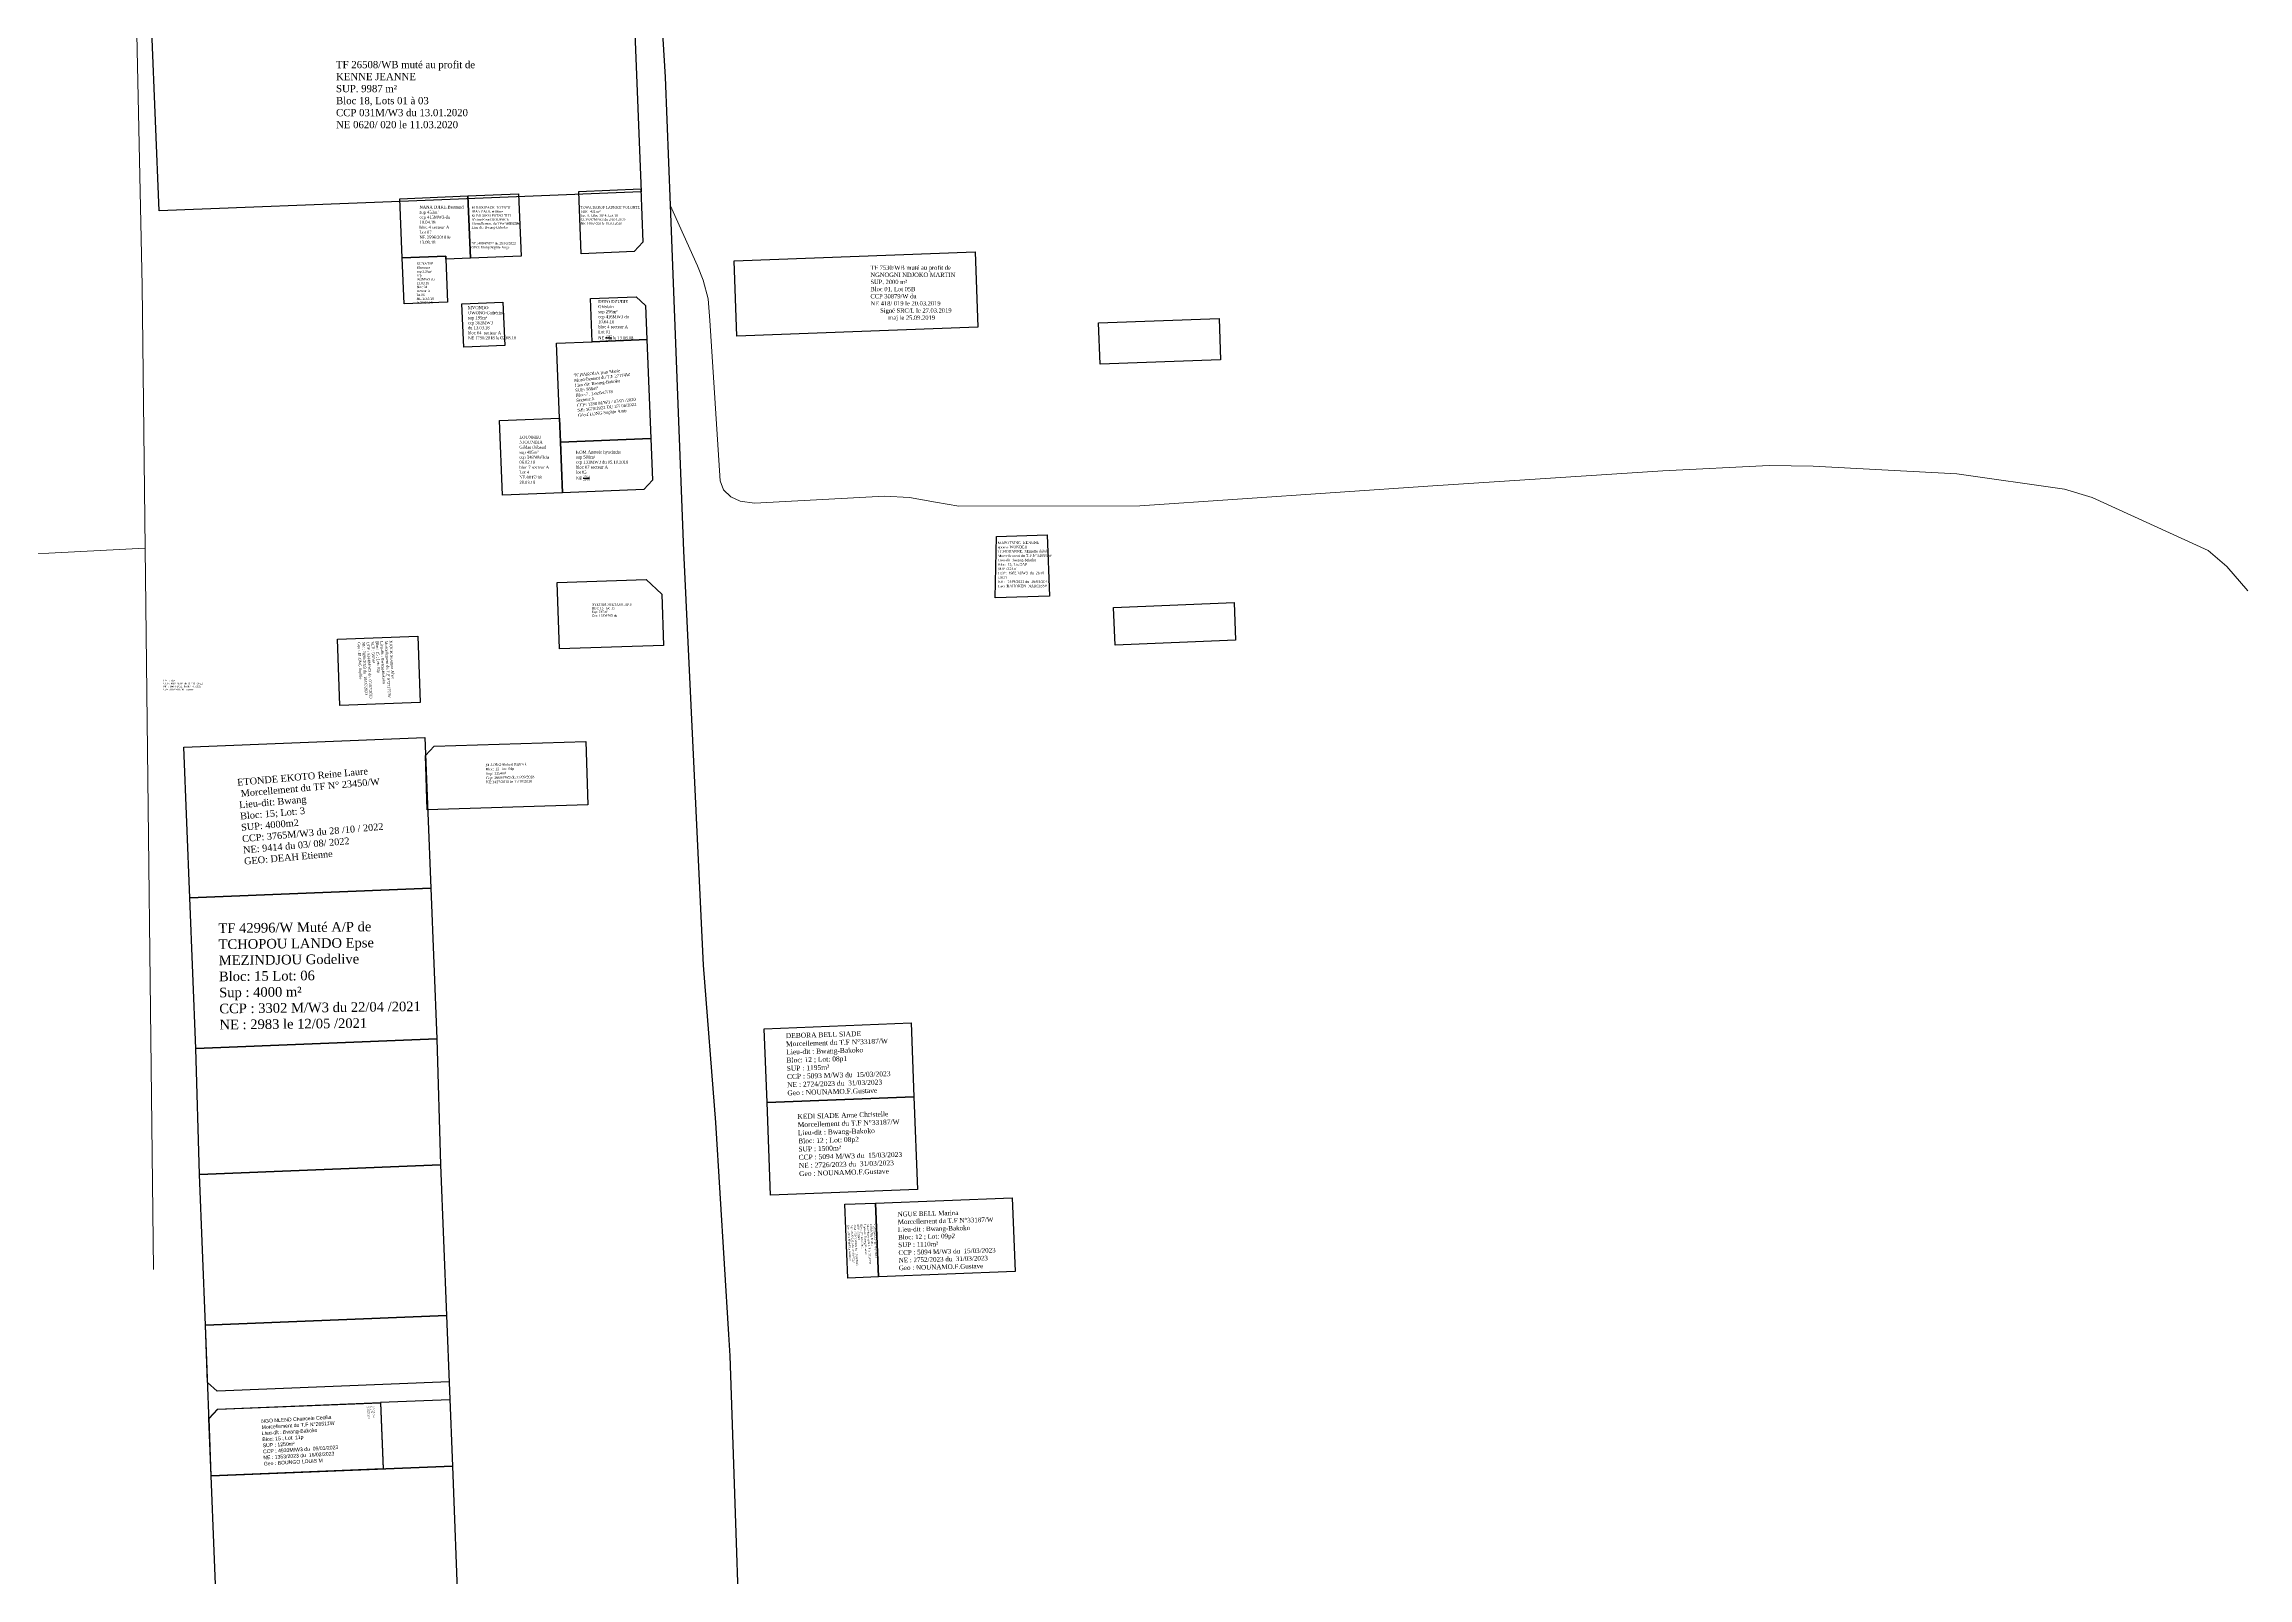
# Model space of a CAD drawing. Header units: millimetres. Extents: x 587399 to 927168, y 438565 to 1444955.
# Drawn here: x 592459 to 593189, y 441109 to 441618 of the extents above; entities that cross this region are included whole.
import ezdxf

# ---------------------------------------------------------------- set-up
doc = ezdxf.new("R2010")
doc.units = ezdxf.units.MM
doc.header["$LTSCALE"] = 2
for name, color, linetype in [('end maj 26 02 2021', 7, 'Continuous'), ('MAJ AVRIL 2021', 7, 'Continuous'), ('MAJ JAN 2022', 1, 'Continuous')]:
    doc.layers.add(name, color=color, linetype=linetype)
doc.layers.add('MAJ APRES LE 13.01.2023', color=222, linetype='Continuous', lineweight=30)
doc.layers.add('Roads_others', color=24, linetype='Continuous', lineweight=9)
doc.styles.get("Standard").update_dxf_attribs({"font": 'arial.ttf'})
doc.styles.add('Times 1.0', font='times.ttf', dxfattribs={"width": 0.99, "height": 1})

msp = doc.modelspace()

# ---------------------------------------------------------------- linework, layer by layer
msp.add_line((592514.02, 441142.77), (592512.072, 441192.732))
at = {"color": 5, "flags": 128}
for points in [[(592615.927, 441567.86), (592616.765, 441547.205), (592599.929, 441546.521), (592599.091, 441567.176)], [(592658.465, 441519.535), (592659.803, 441486.729), (592629.827, 441485.515), (592629.503, 441493.514), (592628.499, 441518.319), (592640.311, 441518.797)]]:
    msp.add_lwpolyline(points, close=True, dxfattribs=at)
at = {"flags": 128}
for points in [[(592615.927, 441567.86), (592616.765, 441547.205), (592599.929, 441546.521), (592599.091, 441567.176)], [(592848.185, 441526.562), (592848.69, 441512.822), (592808.717, 441511.35), (592808.211, 441525.09)], [(592584.86, 441387.56), (592586.82, 441337.6), (592506.88, 441334.46), (592504.92, 441384.42)]]:
    msp.add_lwpolyline(points, close=True, dxfattribs=at)
at = {"layer": 'end maj 26 02 2021', "color": 3, "lineweight": -3, "flags": 128}
for points in [[(592649.19, 441628.84), (592654.38, 441623.9), (592656.56, 441568.54), (592576.62, 441565.39), (592496.68, 441562.25), (592494.34, 441621.94), (592499.14, 441627)], [(592649.19, 441628.84), (592654.38, 441623.9), (592656.56, 441568.54), (592576.62, 441565.39), (592496.68, 441562.25), (592494.34, 441621.94), (592499.14, 441627)], [(592649.19, 441628.84), (592654.38, 441623.9), (592656.56, 441568.54), (592576.62, 441565.39), (592496.68, 441562.25), (592494.34, 441621.94), (592499.14, 441627)], [(592649.19, 441628.84), (592654.38, 441623.9), (592656.56, 441568.54), (592576.62, 441565.39), (592496.68, 441562.25), (592494.34, 441621.94), (592499.14, 441627)], [(592767.319, 441548.601), (592768.242, 441523.618), (592688.297, 441520.664), (592687.374, 441545.647)], [(592767.319, 441548.601), (592768.242, 441523.618), (592688.297, 441520.664), (592687.374, 441545.647)], [(592767.319, 441548.601), (592768.242, 441523.618), (592688.297, 441520.664), (592687.374, 441545.647)], [(592767.319, 441548.601), (592768.242, 441523.618), (592688.297, 441520.664), (592687.374, 441545.647)]]:
    msp.add_lwpolyline(points, close=True, dxfattribs=at)
at = {"layer": 'end maj 26 02 2021', "color": 150, "flags": 128}
for points in [[(592599.091, 441567.177), (592599.922, 441546.521), (592591.799, 441546.191), (592591.757, 441547.205), (592577.304, 441546.619), (592576.507, 441566.26)], [(592599.091, 441567.177), (592599.922, 441546.521), (592591.799, 441546.191), (592591.757, 441547.205), (592577.304, 441546.619), (592576.507, 441566.26)], [(592599.091, 441567.177), (592599.922, 441546.521), (592591.799, 441546.191), (592591.757, 441547.205), (592577.304, 441546.619), (592576.507, 441566.26)], [(592599.091, 441567.177), (592599.922, 441546.521), (592591.799, 441546.191), (592591.757, 441547.205), (592577.304, 441546.619), (592576.507, 441566.26)], [(592591.757, 441547.205), (592591.799, 441546.191), (592592.369, 441532.003), (592577.921, 441531.421), (592577.304, 441546.619)], [(592591.757, 441547.205), (592591.799, 441546.191), (592592.369, 441532.003), (592577.921, 441531.421), (592577.304, 441546.619)], [(592591.757, 441547.205), (592591.799, 441546.191), (592592.369, 441532.003), (592577.921, 441531.421), (592577.304, 441546.619)], [(592591.757, 441547.205), (592591.799, 441546.191), (592592.369, 441532.003), (592577.921, 441531.421), (592577.304, 441546.619)], [(592654.892, 441533.74), (592658.012, 441530.864), (592658.472, 441519.535), (592640.311, 441518.797), (592639.734, 441533.125)], [(592654.892, 441533.74), (592658.012, 441530.864), (592658.472, 441519.535), (592640.311, 441518.797), (592639.734, 441533.125)], [(592654.892, 441533.74), (592658.012, 441530.864), (592658.472, 441519.535), (592640.311, 441518.797), (592639.734, 441533.125)], [(592654.892, 441533.74), (592658.012, 441530.864), (592658.472, 441519.535), (592640.311, 441518.797), (592639.734, 441533.125)], [(592610.733, 441531.948), (592611.315, 441517.621), (592597.726, 441517.07), (592597.145, 441531.396)], [(592610.733, 441531.948), (592611.315, 441517.621), (592597.726, 441517.07), (592597.145, 441531.396)], [(592610.733, 441531.948), (592611.315, 441517.621), (592597.726, 441517.07), (592597.145, 441531.396)], [(592610.733, 441531.948), (592611.315, 441517.621), (592597.726, 441517.07), (592597.145, 441531.396)], [(592629.503, 441493.514), (592629.827, 441485.515), (592630.507, 441468.712), (592610.582, 441467.905), (592609.578, 441492.707)], [(592629.503, 441493.514), (592629.827, 441485.515), (592630.507, 441468.712), (592610.582, 441467.905), (592609.578, 441492.707)], [(592629.503, 441493.514), (592629.827, 441485.515), (592630.507, 441468.712), (592610.582, 441467.905), (592609.578, 441492.707)], [(592629.503, 441493.514), (592629.827, 441485.515), (592630.507, 441468.712), (592610.582, 441467.905), (592609.578, 441492.707)], [(592659.803, 441486.729), (592660.363, 441472.931), (592657.48, 441469.804), (592630.507, 441468.712), (592629.827, 441485.518)], [(592659.803, 441486.729), (592660.363, 441472.931), (592657.48, 441469.804), (592630.507, 441468.712), (592629.827, 441485.518)], [(592659.803, 441486.729), (592660.363, 441472.931), (592657.48, 441469.804), (592630.507, 441468.712), (592629.827, 441485.518)], [(592659.803, 441486.729), (592660.363, 441472.931), (592657.48, 441469.804), (592630.507, 441468.712), (592629.827, 441485.518)]]:
    msp.add_lwpolyline(points, close=True, dxfattribs=at)
at = {"layer": 'end maj 26 02 2021', "color": 150, "lineweight": -3, "flags": 128}
msp.add_lwpolyline([(592656.443, 441569.504), (592657.16, 441551.847), (592654.285, 441548.728), (592636.694, 441548.014), (592635.856, 441568.668)], close=True, dxfattribs=at)
msp.add_lwpolyline([(592656.443, 441569.504), (592657.16, 441551.847), (592654.285, 441548.728), (592636.694, 441548.014), (592635.856, 441568.668)], close=True, dxfattribs=at)
msp.add_lwpolyline([(592656.443, 441569.504), (592657.16, 441551.847), (592654.285, 441548.728), (592636.694, 441548.014), (592635.856, 441568.668)], close=True, dxfattribs=at)
msp.add_lwpolyline([(592656.443, 441569.504), (592657.16, 441551.847), (592654.285, 441548.728), (592636.694, 441548.014), (592635.856, 441568.668)], close=True, dxfattribs=at)
at = {"layer": 'end maj 26 02 2021', "color": 150}
for points in [[(592658.24, 441439.95), (592663.4, 441435.11), (592663.95, 441418.12), (592629.45, 441416.99), (592628.73, 441438.99)], [(592658.24, 441439.95), (592663.4, 441435.11), (592663.95, 441418.12), (592629.45, 441416.99), (592628.73, 441438.99)], [(592658.24, 441439.95), (592663.4, 441435.11), (592663.95, 441418.12), (592629.45, 441416.99), (592628.73, 441438.99)], [(592658.24, 441439.95), (592663.4, 441435.11), (592663.95, 441418.12), (592629.45, 441416.99), (592628.73, 441438.99)], [(592853.18, 441432.4), (592853.69, 441419.91), (592813.73, 441418.27), (592813.21, 441430.76)], [(592853.18, 441432.4), (592853.69, 441419.91), (592813.73, 441418.27), (592813.21, 441430.76)], [(592638.21, 441386.28), (592638.88, 441365.29), (592585.65, 441363.59), (592585.07, 441381.58), (592587.97, 441384.68)], [(592638.21, 441386.28), (592638.88, 441365.29), (592585.65, 441363.59), (592585.07, 441381.58), (592587.97, 441384.68)], [(592638.21, 441386.28), (592638.88, 441365.29), (592585.65, 441363.59), (592585.07, 441381.58), (592587.97, 441384.68)], [(592638.21, 441386.28), (592638.88, 441365.29), (592585.65, 441363.59), (592585.07, 441381.58), (592587.97, 441384.68)]]:
    msp.add_lwpolyline(points, close=True, dxfattribs=at)
at = {"layer": 'MAJ APRES LE 13.01.2023', "flags": 128}
msp.add_lwpolyline([(592657.747, 441726.878), (592662.283, 441643.242), (592662.961, 441632.023), (592664.508, 441606.576), (592666.161, 441564.128), (592670.618, 441449.517), (592677.163, 441312.124), (592681.235, 441259.917), (592685.469, 441189.569), (592685.965, 441182.506), (592690.703, 441042.115), (592702.962, 440678.715), (592705.956, 440671.61), (592711.91, 440668.067)], dxfattribs=at)
for points in [[(592791.23, 441454.82), (592791.98, 441434.49), (592773.95, 441433.92), (592774.4, 441454.24)], [(592582.52, 441421.18), (592583.32, 441399.2), (592556.66, 441398.23), (592555.86, 441420.22)], [(592746.073, 441292.941), (592747.031, 441268.467), (592698.288, 441266.552), (592697.33, 441291.026)], [(592747.031, 441268.467), (592748.234, 441237.74), (592699.491, 441235.825), (592698.288, 441266.552)], [(592779.586, 441234.969), (592780.545, 441210.487), (592735.273, 441208.709), (592734.314, 441233.19)], [(592734.314, 441233.19), (592735.273, 441208.709), (592725.077, 441208.308), (592724.118, 441232.79)]]:
    msp.add_lwpolyline(points, close=True, dxfattribs=at)
at = {"layer": 'MAJ APRES LE 13.01.2023', "lineweight": 30, "flags": 128}
for points in [[(592570.08, 441167.09), (592570.98, 441145.11), (592514.02, 441142.77), (592513.24, 441161.74), (592516.12, 441164.87)], [(592570.12, 441166.99), (592570.99, 441145.01), (592514.02, 441142.77), (592513.28, 441161.75), (592516.15, 441164.87)]]:
    msp.add_lwpolyline(points, close=True, dxfattribs=at)
at = {"layer": 'MAJ AVRIL 2021', "color": 3, "flags": 128}
msp.add_lwpolyline([(592586.82, 441337.6), (592588.79, 441287.64), (592508.84, 441284.5), (592506.88, 441334.46)], close=True, dxfattribs=at)
msp.add_lwpolyline([(592586.82, 441337.6), (592588.79, 441287.64), (592508.84, 441284.5), (592506.88, 441334.46)], close=True, dxfattribs=at)
at = {"layer": 'MAJ JAN 2022', "lineweight": -3}
for p, q in [((592593.093, 441167.983), (592570.112, 441167.081)), ((592514.02, 441142.77), (592593.958, 441145.913))]:
    msp.add_line(p, q, dxfattribs=at)
at = {"layer": 'MAJ JAN 2022', "lineweight": -3, "flags": 128}
for points in [[(592588.79, 441287.64), (592590.016, 441245.855), (592510.078, 441242.712), (592508.84, 441284.5)], [(592590.042, 441245.856), (592592, 441195.885), (592512.062, 441192.742), (592510.114, 441242.704)], [(592593.948, 441145.923), (592595.906, 441095.951), (592515.968, 441092.808), (592514.02, 441142.77)]]:
    msp.add_lwpolyline(points, close=True, dxfattribs=at)
msp.add_lwpolyline([(592592.862, 441173.887), (592515.927, 441170.867), (592512.812, 441173.747), (592512.072, 441192.732), (592592, 441195.885), (592593.958, 441145.913), (592514.02, 441142.77), (592513.28, 441161.742)], dxfattribs=at)
at = {"layer": 'Roads_others'}
for points in [[(592484.236, 441716.421), (592489.096, 441631.238), (592491.123, 441537.33), (592492.099, 441450.364), (592494.873, 441211.22)], [(592666.161, 441564.128), (592675.284, 441544.017), (592677.077, 441539.221), (592678.804, 441533.077), (592679.322, 441525.836), (592682.728, 441472.744), (592683.853, 441469.716), (592686.309, 441467.419), (592689.441, 441465.952), (592694.126, 441465.283), (592737.233, 441467.626), (592745.57, 441467.192), (592754.132, 441465.642), (592761.949, 441464.323), (592821.876, 441464.451), (592919.088, 441471.061), (592995.32, 441476.024), (593030.6, 441477.829), (593045.188, 441477.546), (593092.839, 441475.085), (593128.582, 441469.948), (593137.666, 441467.138), (593176.163, 441449.578), (593182.352, 441444.267), (593189.354, 441436.215)], [(592002.872, 441287.189), (592150.191, 441366.754), (592242.756, 441413.288), (592277.878, 441428.115), (592312.559, 441440.719), (592355.576, 441443.272), (592492.099, 441450.364)]]:
    msp.add_lwpolyline(points, dxfattribs=at)

# ---------------------------------------------------------------- texts
at = {"attachment_point": 1}
for s, insert, char_height, width, rotation in [('\\A1;{\\fTimes New Roman|b0|i0|c0|p18;M DJOUFACK  FOTSEU JEAN PAUL et Mme KOMGUEM FOTSO TITI Alvine Epse DJOUFACK \\P\\C1;Morcellement du TF n°26512/W\\P\\C256;Lieu dit: Bwang-Bakoko\\PBloc ;4,Lot;8\\PSUP:348m2\\PCCP:415M/W3 du 10/04/2018\\PNE :4894/2022 du 25/03/2022\\PGEO: Elong Sophie Ange}', (592600.325, 441563.728), 0.789376, 15.83847, 359.921209), ('\\A1;{\\fTimes New Roman|b0|i0|c0|p18;M DJOUFACK  FOTSEU JEAN PAUL et Mme KOMGUEM FOTSO TITI Alvine Epse DJOUFACK \\P\\C1;Morcellement du TF n°:26512/W\\P\\C256;Lieu dit: Bwang-Bakoko\\PBloc ;4,Lot;8\\PSUP:348m2\\PCCP:415M/W3 du 10/04/2018\\PNE :4894/2022 du 25/03/2022\\PGEO: Elong Sophie Ange}', (592600.325, 441563.728), 0.789376, 15.83847, 359.921209), ('\\A1;{\\fTimes New Roman|b0|i0|c0|p18;\\H1.25x;TCHAKOUA jean Marie\\P\\C1;Morcellement du T.F 27174W\\P\\C256;Lieu dit: Bwang-Bakoko\\PSUP: 986m\\fISOCPEUR|b0|i0|c0|p34;²\\fTimes New Roman|b0|i0|c0|p18;\\PBloc:7 . Lot:6et7/18\\PSecteur:A\\PCCP: 1288 M/W3 / 07/01 /2020\\PNE: 5670/2022 DU 27/ 06/2022\\P\\C1;Géo:ELONG Sophie Ang\\H0.8x;e}', (592634.131, 441508.166), 0.8, 30, 5.978728), ('\\pt11,12.5,13;{\\fTimes New Roman|b0|i0|c0|p18;ETONDE EKOTO Reine Laure\\P \\C1;Morcellement du TF N° 23450/W\\P\\ptz;\\C7;Lieu-dit: Bwang\\P\\C256;Bloc: 15; Lot: 3\\PSUP: 4000m2\\PCCP: 3765M/W3 du 28 /10 / 2022\\PNE: 9414 du 03/ 08/ 2022\\PGEO: DEAH Etienne}', (592522.505, 441373.836), 2.25, 82.84634, 4.996067)]:
    msp.add_mtext(s, dxfattribs=dict(at, insert=insert, char_height=char_height, width=width, rotation=rotation))
note = msp.add_mtext_dynamic_manual_height_columns('{\\fTimes New Roman|b0|i0|c186|p18;FOSSO DIFFO Evariste  \\P\\C1;Morcellement du TF 26526/W\\C256;  \\PLIEU DIT : Bwang bakoko \\PSUP : 600 m²\\PBLOC : 8           \\P}', width=62.0824, gutter_width=12.5, heights=[4.948, 0], dxfattribs=dict(insert=(592423.584, 441406.804), char_height=0.59444, attachment_point=1))
for column, words in zip(note.columns.linked_columns, ['{\\fTimes New Roman|b0|i0|c186|p18;LOT : 02p               \\PCCP : 4687 M/W  du 30 / 10 / 2022 \\PNE :  9908 /2022  du 06/ 10 /2022\\P\\C1;Géo : DJOMEGNI Laurent }']):
    column.text = words
at = {"layer": 'end maj 26 02 2021', "color": 150, "lineweight": -3, "insert": (592555.383, 441611.939), "char_height": 2.38769, "width": 340.3783, "attachment_point": 1}
msp.add_mtext('{\\fTimes New Roman|b0|i0|c0|p18;\\W0.99;\\C1;TF 26508/WB muté au profit de\\P\\C256;KENNE JEANNE\\PSUP. 9987 m²\\PBloc 18, Lots 01 à 03\\PCCP 031M/W3 du 13.01.2020\\PNE 0620/ 020 le 11.03.2020}', dxfattribs=at)
msp.add_mtext('{\\fTimes New Roman|b0|i0|c0|p18;\\W0.99;\\C1;TF 26508/WB muté au profit de\\P\\C256;KENNE JEANNE\\PSUP. 9987 m²\\PBloc 18, Lots 01 à 03\\PCCP 031M/W3 du 13.01.2020\\PNE 0620/ 020 le 11.03.2020}', dxfattribs=at)
msp.add_mtext('{\\fTimes New Roman|b0|i0|c0|p18;\\W0.99;\\C1;TF 26508/WB muté au profit de\\P\\C256;KENNE JEANNE\\PSUP. 9987 m²\\PBloc 18, Lots 01 à 03\\PCCP 031M/W3 du 13.01.2020\\PNE 0620/ 020 le 11.03.2020}', dxfattribs=at)
msp.add_mtext('{\\fTimes New Roman|b0|i0|c0|p18;\\W0.99;\\C1;TF 26508/WB muté au profit de\\P\\C256;KENNE JEANNE\\PSUP. 9987 m²\\PBloc 18, Lots 01 à 03\\PCCP 031M/W3 du 13.01.2020\\PNE 0620/ 020 le 11.03.2020}', dxfattribs=at)
at = {"layer": 'end maj 26 02 2021', "color": 150, "linetype": 'ByBlock', "lineweight": -3, "ltscale": 0.0014, "attachment_point": 1, "style": 'Times 1.0'}
for s, insert, char_height, width in [('\\A1;NANA DJIKE Bertrand{\\fTimes New Roman|b0|i0|c186|p18;\\Psup }453{\\fTimes New Roman|b0|i0|c186|p18;m²\\Pccp 41}5{\\fTimes New Roman|b0|i0|c186|p18;MW3 du 10.04.18\\Pbloc 4 secteur A\\PLot 0}7{\\fTimes New Roman|b0|i0|c186|p18;\\PNE }2596/2018{\\fTimes New Roman|b0|i0|c186|p18; le 13.08.18}', (592583.058, 441563.993), 1, 13.89085), ('\\A1;NANA DJIKE Bertrand{\\fTimes New Roman|b0|i0|c186|p18;\\Psup }453{\\fTimes New Roman|b0|i0|c186|p18;m²\\Pccp 41}5{\\fTimes New Roman|b0|i0|c186|p18;MW3 du 10.04.18\\Pbloc 4 secteur A\\PLot 0}7{\\fTimes New Roman|b0|i0|c186|p18;\\PNE }2596/2018{\\fTimes New Roman|b0|i0|c186|p18; le 13.08.18}', (592583.058, 441563.993), 1, 13.89085), ('\\A1;NANA DJIKE Bertrand{\\fTimes New Roman|b0|i0|c186|p18;\\Psup }453{\\fTimes New Roman|b0|i0|c186|p18;m²\\Pccp 41}5{\\fTimes New Roman|b0|i0|c186|p18;MW3 du 10.04.18\\Pbloc 4 secteur A\\PLot 0}7{\\fTimes New Roman|b0|i0|c186|p18;\\PNE }2596/2018{\\fTimes New Roman|b0|i0|c186|p18; le 13.08.18}', (592583.058, 441563.993), 1, 13.89085), ('\\A1;NANA DJIKE Bertrand{\\fTimes New Roman|b0|i0|c186|p18;\\Psup }453{\\fTimes New Roman|b0|i0|c186|p18;m²\\Pccp 41}5{\\fTimes New Roman|b0|i0|c186|p18;MW3 du 10.04.18\\Pbloc 4 secteur A\\PLot 0}7{\\fTimes New Roman|b0|i0|c186|p18;\\PNE }2596/2018{\\fTimes New Roman|b0|i0|c186|p18; le 13.08.18}', (592583.058, 441563.993), 1, 13.89085), ('{\\C256;TOWA BAKOP LAURICE VOLONTE\\PSUP.  421 m²\\PSec A, Bloc 18/ 4, Lot 10\\PCCP 697M/W3 du 24.04.2019\\PNE 1406/ 020 le 19.03.2020}', (592636.498, 441563.798), 0.8, 57.76457), ('{\\C256;TOWA BAKOP LAURICE VOLONTE\\PSUP.  421 m²\\PSec A, Bloc 18/ 4, Lot 10\\PCCP 697M/W3 du 24.04.2019\\PNE 1406/ 020 le 19.03.2020}', (592636.498, 441563.798), 0.8, 57.76457), ('{\\C256;TOWA BAKOP LAURICE VOLONTE\\PSUP.  421 m²\\PSec A, Bloc 18/ 4, Lot 10\\PCCP 697M/W3 du 24.04.2019\\PNE 1406/ 020 le 19.03.2020}', (592636.498, 441563.798), 0.8, 57.76457), ('{\\C256;TOWA BAKOP LAURICE VOLONTE\\PSUP.  421 m²\\PSec A, Bloc 18/ 4, Lot 10\\PCCP 697M/W3 du 24.04.2019\\PNE 1406/ 020 le 19.03.2020}', (592636.498, 441563.798), 0.8, 57.76457), ('{\\fTimes New Roman|b0|i0|c186|p18;KUNATSE Ebenezer\\Psup 220m²\\Pccp 362MW3 du 13.03.18\\Pbloc 04 secteur A \\Plot 06\\PNE 1452/18 le 25.05.18}', (592582.131, 441545.151), 0.77608, 6.2875), ('{\\fTimes New Roman|b0|i0|c186|p18;KUNATSE Ebenezer\\Psup 220m²\\Pccp 362MW3 du 13.03.18\\Pbloc 04 secteur A \\Plot 06\\PNE 1452/18 le 25.05.18}', (592582.131, 441545.151), 0.77608, 6.2875), ('{\\fTimes New Roman|b0|i0|c186|p18;KUNATSE Ebenezer\\Psup 220m²\\Pccp 362MW3 du 13.03.18\\Pbloc 04 secteur A \\Plot 06\\PNE 1452/18 le 25.05.18}', (592582.131, 441545.151), 0.77608, 6.2875), ('{\\fTimes New Roman|b0|i0|c186|p18;KUNATSE Ebenezer\\Psup 220m²\\Pccp 362MW3 du 13.03.18\\Pbloc 04 secteur A \\Plot 06\\PNE 1452/18 le 25.05.18}', (592582.131, 441545.151), 0.77608, 6.2875), ('{\\C256;TF 7530/WB muté au profit de\\PNGNOGNI NDJOKO MARTIN\\PSUP. 2000 m²\\PBloc 01, Lot 05B\\PCCP 30879/W du \\PNE 418/ 019 le 20.03.2019\\P      \\C1;Signé SRC/L le 27.03.2019\\P           maj le 25.09.2019}', (592732.597, 441544.111), 1.41948, 78.67561), ('{\\C256;TF 7530/WB muté au profit de\\PNGNOGNI NDJOKO MARTIN\\PSUP. 2000 m²\\PBloc 01, Lot 05B\\PCCP 30879/W du \\PNE 418/ 019 le 20.03.2019\\P      \\C1;Signé SRC/L le 27.03.2019\\P           maj le 25.09.2019}', (592732.597, 441544.111), 1.41948, 78.67561), ('{\\C256;TF 7530/WB muté au profit de\\PNGNOGNI NDJOKO MARTIN\\PSUP. 2000 m²\\PBloc 01, Lot 05B\\PCCP 30879/W du \\PNE 418/ 019 le 20.03.2019\\P      \\C1;Signé SRC/L le 27.03.2019\\P           maj le 25.09.2019}', (592732.597, 441544.111), 1.41948, 78.67561), ('{\\C256;TF 7530/WB muté au profit de\\PNGNOGNI NDJOKO MARTIN\\PSUP. 2000 m²\\PBloc 01, Lot 05B\\PCCP 30879/W du \\PNE 418/ 019 le 20.03.2019\\P      \\C1;Signé SRC/L le 27.03.2019\\P           maj le 25.09.2019}', (592732.597, 441544.111), 1.41948, 78.67561), ('{\\fTimes New Roman|b0|i0|c186|p18;MVONDO  }\\P{\\fTimes New Roman|b0|i0|c186|p18;OWONO Cathérine\\Psup 195m²\\Pccp 362MW3 \\Pdu 13.03.18\\Pbloc 04  secteur A\\PNE 1790/2018 le 02.08.18}', (592599.123, 441530.639), 1, 15.26606), ('{\\fTimes New Roman|b0|i0|c186|p18;MVONDO  }\\P{\\fTimes New Roman|b0|i0|c186|p18;OWONO Cathérine\\Psup 195m²\\Pccp 362MW3 \\Pdu 13.03.18\\Pbloc 04  secteur A\\PNE 1790/2018 le 02.08.18}', (592599.123, 441530.639), 1, 15.26606), ('{\\fTimes New Roman|b0|i0|c186|p18;MVONDO  }\\P{\\fTimes New Roman|b0|i0|c186|p18;OWONO Cathérine\\Psup 195m²\\Pccp 362MW3 \\Pdu 13.03.18\\Pbloc 04  secteur A\\PNE 1790/2018 le 02.08.18}', (592599.123, 441530.639), 1, 15.26606), ('{\\fTimes New Roman|b0|i0|c186|p18;MVONDO  }\\P{\\fTimes New Roman|b0|i0|c186|p18;OWONO Cathérine\\Psup 195m²\\Pccp 362MW3 \\Pdu 13.03.18\\Pbloc 04  secteur A\\PNE 1790/2018 le 02.08.18}', (592599.123, 441530.639), 1, 15.26606), ('\\A1;DEFO DZUDIE Ghislain\\Psup 256m²\\Pccp 416MW3 du 10.04.18\\Pbloc 4 secteur A\\PLot 01\\PNE {\\H0.7x;\\S2597/2018;} le 13.08.18', (592642.325, 441532.648), 1, 13.89085), ('\\A1;DEFO DZUDIE Ghislain\\Psup 256m²\\Pccp 416MW3 du 10.04.18\\Pbloc 4 secteur A\\PLot 01\\PNE {\\H0.7x;\\S2597/2018;} le 13.08.18', (592642.325, 441532.648), 1, 13.89085), ('\\A1;DEFO DZUDIE Ghislain\\Psup 256m²\\Pccp 416MW3 du 10.04.18\\Pbloc 4 secteur A\\PLot 01\\PNE {\\H0.7x;\\S2597/2018;} le 13.08.18', (592642.325, 441532.648), 1, 13.89085), ('\\A1;DEFO DZUDIE Ghislain\\Psup 256m²\\Pccp 416MW3 du 10.04.18\\Pbloc 4 secteur A\\PLot 01\\PNE {\\H0.7x;\\S2597/2018;} le 13.08.18', (592642.325, 441532.648), 1, 13.89085), ('lot 04', (592607.569, 441524.005), 1, 5.46782), ('lot 04', (592607.569, 441524.005), 1, 5.46782), ('lot 04', (592607.569, 441524.005), 1, 5.46782), ('lot 04', (592607.569, 441524.005), 1, 5.46782), ('LOUNKEU NJOUNDJA Gildas thibaud\\Psup 495m²\\Pccp 348MW3du 06.02.18\\Pbloc 7 secteur A\\PLot 4\\PNE 0817/18 le 28.03.18', (592616.171, 441487.721), 1, 11.14253), ('LOUNKEU NJOUNDJA Gildas thibaud\\Psup 495m²\\Pccp 348MW3du 06.02.18\\Pbloc 7 secteur A\\PLot 4\\PNE 0817/18 le 28.03.18', (592616.171, 441487.721), 1, 11.14253), ('LOUNKEU NJOUNDJA Gildas thibaud\\Psup 495m²\\Pccp 348MW3du 06.02.18\\Pbloc 7 secteur A\\PLot 4\\PNE 0817/18 le 28.03.18', (592616.171, 441487.721), 1, 11.14253), ('LOUNKEU NJOUNDJA Gildas thibaud\\Psup 495m²\\Pccp 348MW3du 06.02.18\\Pbloc 7 secteur A\\PLot 4\\PNE 0817/18 le 28.03.18', (592616.171, 441487.721), 1, 11.14253), ('\\A1;KOM Anatole hyacinthe\\Psup 500m²\\Pccp 133MW3 du 05.10.2018\\Pbloc 07 secteur A\\Plot 05\\PNE {\\H0.7x;\\S2594/2018;} le 13.08.18', (592634.939, 441482.77), 1, 20.94748), ('\\A1;KOM Anatole hyacinthe\\Psup 500m²\\Pccp 133MW3 du 05.10.2018\\Pbloc 07 secteur A\\Plot 05\\PNE {\\H0.7x;\\S2594/2018;} le 13.08.18', (592634.939, 441482.77), 1, 20.94748), ('\\A1;KOM Anatole hyacinthe\\Psup 500m²\\Pccp 133MW3 du 05.10.2018\\Pbloc 07 secteur A\\Plot 05\\PNE {\\H0.7x;\\S2594/2018;} le 13.08.18', (592634.939, 441482.77), 1, 20.94748), ('\\A1;KOM Anatole hyacinthe\\Psup 500m²\\Pccp 133MW3 du 05.10.2018\\Pbloc 07 secteur A\\Plot 05\\PNE {\\H0.7x;\\S2594/2018;} le 13.08.18', (592634.939, 441482.77), 1, 20.94748)]:
    msp.add_mtext(s, dxfattribs=dict(at, insert=insert, char_height=char_height, width=width))
at = {"layer": 'end maj 26 02 2021', "insert": (592640.201, 441432.084), "char_height": 0.73386, "attachment_point": 1}
msp.add_mtext_dynamic_manual_height_columns('{\\fTimes New Roman|b0|i0|c0|p18;NYETAM NYETAM HANS\\PBloc: 15   lot: 1p\\PSup: 747m²\\PCcp: 153M/W3 du 26/07/2018\\PNE: 2431/2018 le 08/08/2018}', width=129.93069, gutter_width=12.5, heights=[44.662], dxfattribs=at)
msp.add_mtext_dynamic_manual_height_columns('{\\fTimes New Roman|b0|i0|c0|p18;NYETAM NYETAM HANS\\PBloc: 15   lot: 1p\\PSup: 747m²\\PCcp: 153M/W3 du 26/07/2018\\PNE: 2431/2018 le 08/08/2018}', width=129.93069, gutter_width=12.5, heights=[44.662], dxfattribs=at)
msp.add_mtext_dynamic_manual_height_columns('{\\fTimes New Roman|b0|i0|c0|p18;NYETAM NYETAM HANS\\PBloc: 15   lot: 1p\\PSup: 747m²\\PCcp: 153M/W3 du 26/07/2018\\PNE: 2431/2018 le 08/08/2018}', width=129.93069, gutter_width=12.5, heights=[44.662], dxfattribs=at)
msp.add_mtext_dynamic_manual_height_columns('{\\fTimes New Roman|b0|i0|c0|p18;NYETAM NYETAM HANS\\PBloc: 15   lot: 1p\\PSup: 747m²\\PCcp: 153M/W3 du 26/07/2018\\PNE: 2431/2018 le 08/08/2018}', width=129.93069, gutter_width=12.5, heights=[44.662], dxfattribs=at)
at = {"layer": 'end maj 26 02 2021', "insert": (592604.975, 441378.938), "char_height": 0.85627, "attachment_point": 1, "rotation": 1.150607}
msp.add_mtext_dynamic_manual_height_columns('{\\fTimes New Roman|b0|i0|c0|p18;ELLONG Robert Partrick\\PBloc: 15   lot: 04p\\PSup: 1114m²\\PCcp: 266M/W3 du 27/09/2018\\PNE:3457/2018 le 15/10/2018}', width=83.22078, gutter_width=12.5, heights=[20.456], dxfattribs=at)
msp.add_mtext_dynamic_manual_height_columns('{\\fTimes New Roman|b0|i0|c0|p18;ELLONG Robert Partrick\\PBloc: 15   lot: 04p\\PSup: 1114m²\\PCcp: 266M/W3 du 27/09/2018\\PNE:3457/2018 le 15/10/2018}', width=83.22078, gutter_width=12.5, heights=[20.456], dxfattribs=at)
msp.add_mtext_dynamic_manual_height_columns('{\\fTimes New Roman|b0|i0|c0|p18;ELLONG Robert Partrick\\PBloc: 15   lot: 04p\\PSup: 1114m²\\PCcp: 266M/W3 du 27/09/2018\\PNE:3457/2018 le 15/10/2018}', width=83.22078, gutter_width=12.5, heights=[20.456], dxfattribs=at)
msp.add_mtext_dynamic_manual_height_columns('{\\fTimes New Roman|b0|i0|c0|p18;ELLONG Robert Partrick\\PBloc: 15   lot: 04p\\PSup: 1114m²\\PCcp: 266M/W3 du 27/09/2018\\PNE:3457/2018 le 15/10/2018}', width=83.22078, gutter_width=12.5, heights=[20.456], dxfattribs=at)
at = {"layer": 'MAJ APRES LE 13.01.2023', "attachment_point": 1}
for s, insert, char_height, width, rotation in [('{\\fTimes New Roman|b0|i0|c0|p18;\\C256;MAFOTSING  KENGNE  epouse WONDEU  TCHOUANKE  Mariette dalida\\C3;\\P\\C1;Morcellement du T.F N°34855/W\\P\\C256;Lieu-dit :bwang-bakoko\\PBloc: 12; Lot:2AP\\PSUP :354m`\\PCCP : 4982 M/W3  du  26/01 /2023\\PNE :  5449/2023 du  26/05/2023\\P\\C1;Geo :BAHOKEN  NARCISSE}', (592774.776, 441452.581), 0.862179, 17.00843, 0.389328), ('{\\fTimes New Roman|b0|i0|c0|p18;NJOCK Suzanne Alice  \\P\\C1;Morcellement du T.F N°27177/W     \\P\\C256;Lieu-dit : Bwang-Bakoko\\PBloc: 15 ; Lot: 02p\\PSUP : 587m²\\PCCP : 5344M/W3 du  05/07/2023\\PNE : 7896/2023 du  10/07/2023\\P\\C1;Geo : ELONG Sophie}', (592574.004, 441419.782), 0.90958, 25.51363, 273.186198), ('{\\fTimes New Roman|b0|i0|c0|p18;\\C0;DEBORA BELL SIADE\\P\\C1;Morcellement du T.F N°33187/W     \\P\\C256;Lieu-dit : Bwang-Bakoko\\PBloc: 12 ; Lot: 08p1\\PSUP : 1195m²\\PCCP : 5093 M/W3 du  15/03/2023\\PNE : 2724/2023 du  31/03/2023\\P\\C1;Geo : NOUNAMO.F.Gustave}', (592704.487, 441289.51), 1.62599, 36.90693, 1.639025), ('{\\fTimes New Roman|b0|i0|c0|p18;\\C0;KEDI SIADE Anne Christelle\\P\\C1;Morcellement du T.F N°33187/W     \\P\\C256;Lieu-dit : Bwang-Bakoko\\PBloc: 12 ; Lot: 08p2\\PSUP : 1500m²\\PCCP : 5094 M/W3 du  15/03/2023\\PNE : 2726/2023 du  31/03/2023\\P\\C1;Geo : NOUNAMO.F.Gustave}', (592708.358, 441262.728), 1.62599, 36.90693, 1.639025), ('{\\fTimes New Roman|b0|i0|c0|p18;\\C0;YOUMBA Daniel R/P NGO YOUMBA Emma \\P\\C1;Morcellement du T.F N°33187/W     \\P\\C256;Lieu-dit : Bwang-Bakoko\\PBloc: 12 ; Lot: 09p1\\PSUP : 250m²\\PCCP : 5093 M/W3 du  15/03/2023\\PNE : 2725/2023 du  31/03/2023\\P\\C1;Geo : NOUNAMO.F.Gustave}', (592734.175, 441226.43), 0.64515, 14.64377, 273.39985), ('{\\fTimes New Roman|b0|i0|c0|p18;\\C0;NGUE BELL Marina\\P\\C1;Morcellement du T.F N°33187/W     \\P\\C256;Lieu-dit : Bwang-Bakoko\\PBloc: 12 ; Lot: 09p2\\PSUP : 1110m²\\PCCP : 5094 M/W3 du  15/03/2023\\PNE : 2752/2023 du  31/03/2023\\P\\C1;Geo : NOUNAMO.F.Gustave}', (592741.542, 441230.267), 1.52665, 34.65202, 1.426359)]:
    msp.add_mtext(s, dxfattribs=dict(at, insert=insert, char_height=char_height, width=width, rotation=rotation))
at = {"layer": 'MAJ APRES LE 13.01.2023', "lineweight": 30, "attachment_point": 1}
for s, insert, char_height, width, rotation in [('{\\C7;NGO NLEND Chancele Cecilia\\P\\C1;Morcellement du T.F N°26511W     \\P\\C7;Lieu-dit : Bwang-Bakoko\\PBloc: 15 ; Lot: 11p\\PSUP : 1250m²\\PCCP : 4933M/W3 du  09/01/2023\\PNE : 1353/2023 du  16/02/2023}\\P{\\C1;Geo : BOUNGO LOUIS M}', (592530.554, 441161.505), 1.21374, 27.5496, 3.306795), ('NGO NLEND Chancele Cecilia\\P{\\C1;Morcellement du T.F N°26511/W     \\P}Lieu-dit : Bwang-Bakoko\\PBloc: 15 ; Lot: 11p\\PSUP : 1250m²\\PCCP : 4933M/W3 du  09/02/2023\\PNE : 1353/2023 du  16/02/2023\\P{\\C1;Geo : BOUNGO LOUIS M}', (592568.103, 441165.829), 0.2, 21.38992, 273.083729)]:
    msp.add_mtext(s, dxfattribs=dict(at, insert=insert, char_height=char_height, width=width, rotation=rotation))
at = {"layer": 'MAJ AVRIL 2021', "insert": (592516.359, 441325.941), "char_height": 3.19729, "attachment_point": 1, "rotation": 0.658915}
msp.add_mtext('\\A1;{\\fGeorgia|b0|i0|c0|p18;\\C1;TF 42996/W Muté A/P de \\C256;\\PTCHOPOU LANDO Epse \\PMEZINDJOU Godelive\\PBloc: 15 Lot: 06 \\PSup : 4000 m²\\PCCP : 3302 M/W3 du 22/04 /2021\\PNE : 2983 le 12/05 /2021}', dxfattribs=at)
msp.add_mtext('\\A1;{\\fGeorgia|b0|i0|c0|p18;\\C1;TF 42996/W Muté A/P de \\C256;\\PTCHOPOU LANDO Epse \\PMEZINDJOU Godelive\\PBloc: 15 Lot: 06 \\PSup : 4000 m²\\PCCP : 3302 M/W3 du 22/04 /2021\\PNE : 2983 le 12/05 /2021}', dxfattribs=at)

doc.saveas('drawing.dxf')
